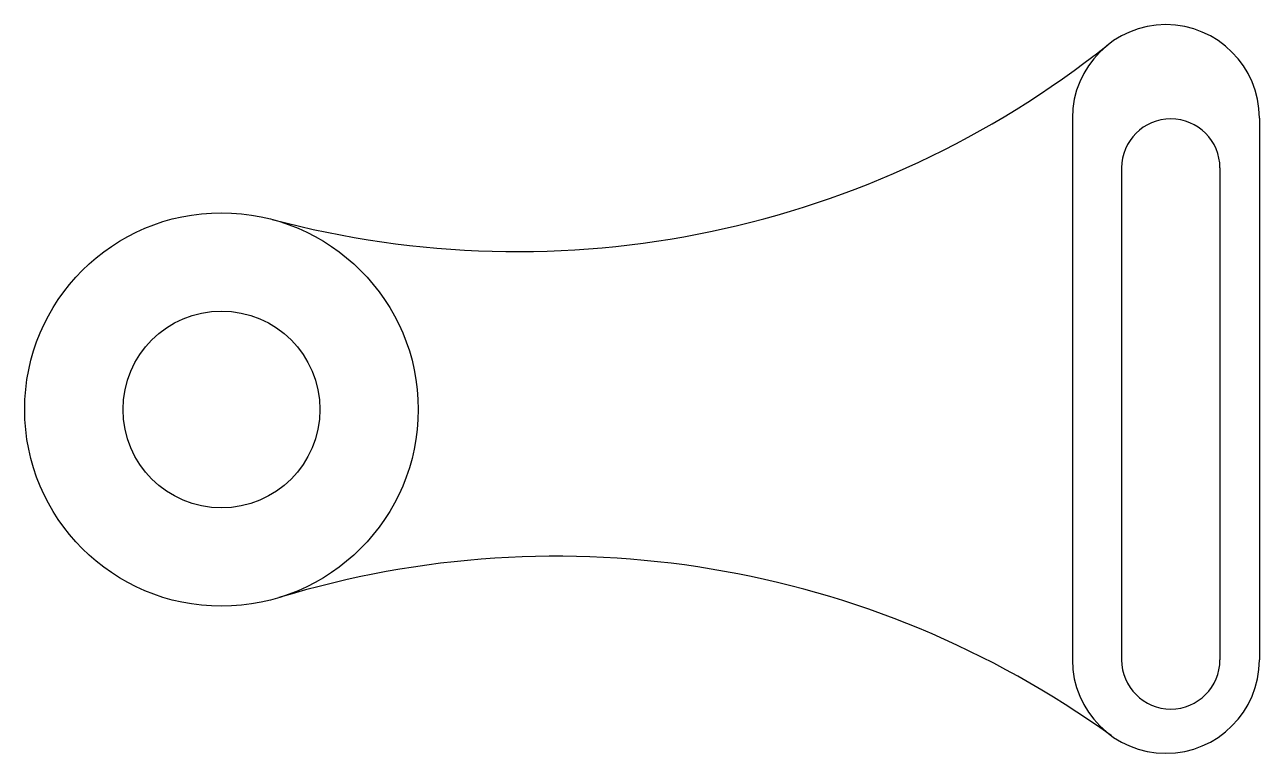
# Model space of a CAD drawing. Header units: metres. Extents: x -20 to 105, y -35 to 39.
import ezdxf

# ---------------------------------------------------------------- set-up
doc = ezdxf.new("R2010")
doc.units = ezdxf.units.M
doc.header["$MEASUREMENT"] = 0

msp = doc.modelspace()

# ---------------------------------------------------------------- linework, layer by layer
for p, q in [((86.49, 29.62), (86.49, -25.45)), ((105.49, 29.62), (105.49, -25.45)), ((91.49, 24.55), (91.49, -25.45)), ((101.49, 24.55), (101.49, -25.45))]:
    msp.add_line(p, q)
for radius in [20, 10]:
    msp.add_circle((0, 0), radius)
for centre, radius, start, end in [((95.99, 29.62), 9.5, 360, 180), ((30.02, 112.44), 96.38, 255.0498, 308.5344), ((96.49, 24.55), 5, 0, 180), ((34.01, -111.3), 96.38, 54.1746, 106.9926), ((95.99, -25.45), 9.5, 180, 0), ((96.49, -25.45), 5, 180, 0)]:
    msp.add_arc(centre, radius, start, end)

doc.saveas('drawing.dxf')
